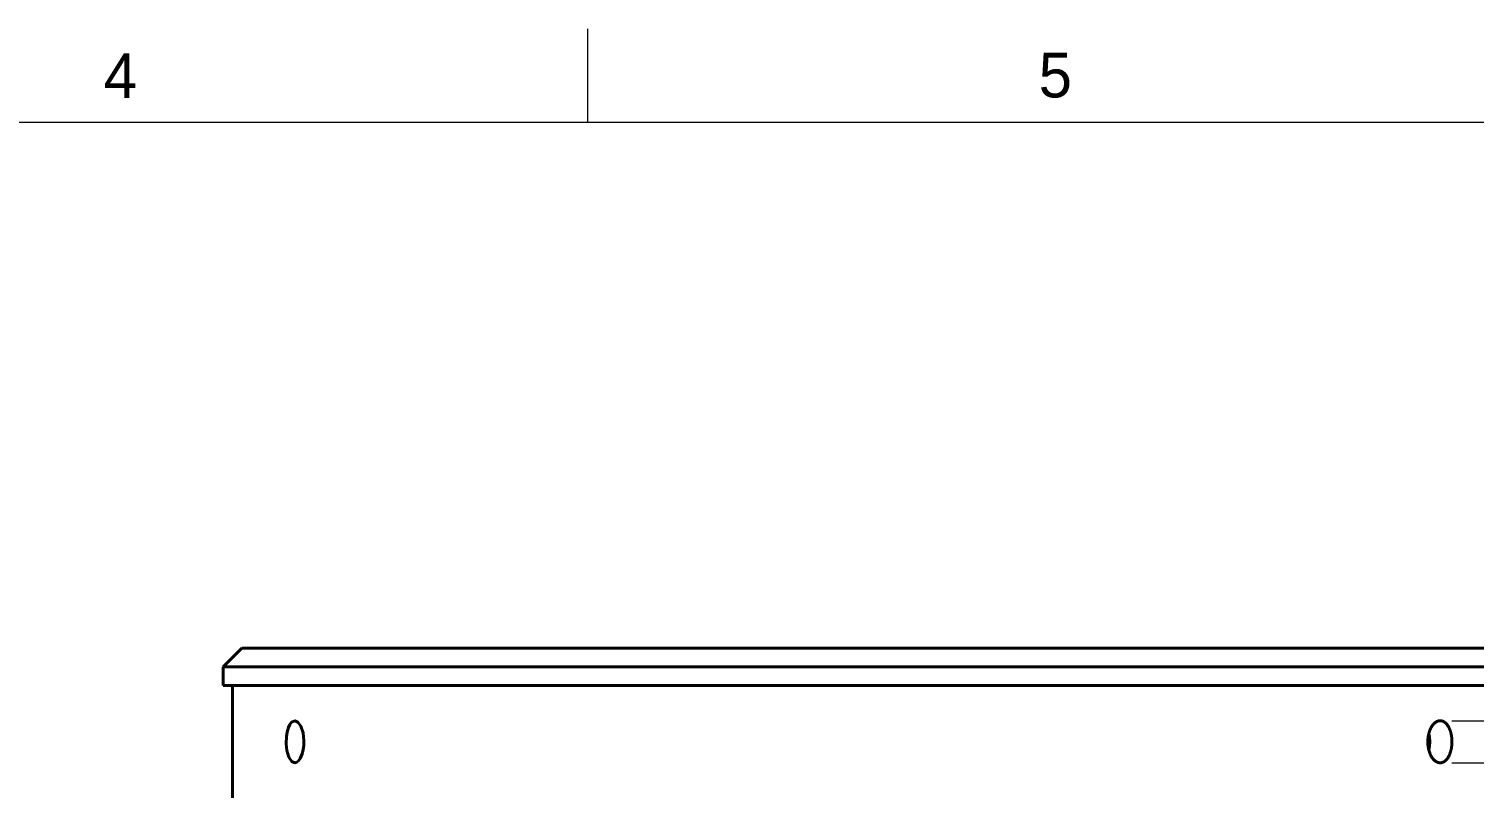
# Model space of a CAD drawing. Header units: millimetres. Extents: x 15 to 292, y 5 to 205.
# Drawn here: x 173.6 to 250.9, y 164.4 to 205 of the extents above; entities that cross this region are included whole.
import ezdxf

# ---------------------------------------------------------------- set-up
doc = ezdxf.new("R2010")
doc.units = ezdxf.units.MM
for name, color, linetype in [('Annotations', 7, 'Continuous'), ('Border', 7, 'Continuous'), ('Geometries', 7, 'Continuous')]:
    doc.layers.add(name, color=color, linetype=linetype)
doc.styles.add('Shapr0', font='txt', dxfattribs={"height": 2.3925})
doc.styles.add('Shapr3', font='txt', dxfattribs={"height": 2.3925})
doc.dimstyles.new('ISO-25', dxfattribs={"dimtxt": 2.5, "dimasz": 2.5, "dimexe": 1.25, "dimexo": 0.625, "dimtad": 1, "dimtxsty": 'Standard', "dimcen": 2.5, "dimadec": 0, "dimazin": 0, "dimtfac": 1, "dimtmove": 0, "dimatfit": 3, "dimfxl": 1, "dimarcsym": 0})

# ---------------------------------------------------------------- blocks, each defined once
blk = doc.blocks.new('*D5')
at = {"layer": 'Annotations', "color": 0, "linetype": 'Continuous', "lineweight": 15}
for p, q in [((263.562, 168.025), (263.562, 183.136)), ((263.562, 170.525), (263.562, 173.025)), ((249.705, 168.025), (264.812, 168.025)), ((263.562, 165.775), (263.562, 168.025)), ((249.705, 165.775), (264.812, 165.775)), ((263.562, 163.275), (263.562, 160.775))]:
    blk.add_line(p, q, dxfattribs=at)
at = {"layer": 'Annotations', "color": 0}
for points in [[(263.145, 170.525), (263.978, 170.525), (263.562, 168.025)], [(263.978, 163.275), (263.145, 163.275), (263.562, 165.775)]]:
    blk.add_solid(points, dxfattribs=at)
at = {"layer": 'Defpoints', "color": 0}
for p in [(249.08, 168.025), (263.562, 168.025), (249.08, 165.775)]:
    blk.add_point(p, dxfattribs=at)
at = {"layer": 'Annotations', "color": 0, "lineweight": 15, "insert": (261.438, 178.79), "char_height": 2.3925, "attachment_point": 5, "rotation": 90, "style": 'Shapr3'}
blk.add_mtext('\\A1;2,25', dxfattribs=at)

msp = doc.modelspace()

# ---------------------------------------------------------------- linework, layer by layer
at = {"layer": 'Border', "linetype": 'Continuous', "lineweight": 15}
for p, q in [((203.5, 200), (203.5, 205)), ((287, 200), (20, 200))]:
    msp.add_line(p, q, dxfattribs=at)
at = {"layer": 'Geometries', "linetype": 'Continuous', "lineweight": 40}
for p, q in [((184, 170.9), (185, 171.9)), ((255, 171.9), (185, 171.9)), ((184, 170.9), (256, 170.9)), ((184, 170.9), (184, 169.9)), ((184, 169.9), (184.5, 169.9)), ((184.5, 169.9), (255.5, 169.9)), ((184.5, 169.9), (184.5, 163.4))]:
    msp.add_line(p, q, dxfattribs=at)
at = {"layer": 'Geometries', "linetype": 'Continuous', "lineweight": 40, "flags": 128}
for points in [[(187.827, 168.025), (187.653, 167.946), (187.564, 167.831), (187.484, 167.66), (187.417, 167.419), (187.381, 167.179), (187.37, 166.781), (187.407, 166.425), (187.511, 166.071), (187.664, 165.844), (187.826, 165.775)], [(187.826, 165.775), (187.838, 165.776), (187.931, 165.803), (188.025, 165.875), (188.121, 166.008), (188.225, 166.251), (188.282, 166.492), (188.309, 166.692), (188.317, 166.949), (188.268, 167.375), (188.154, 167.729), (187.993, 167.955), (187.834, 168.025), (187.827, 168.025)], [(249.08, 168.025), (249.069, 168.025), (249.055, 168.024), (249.04, 168.023), (249.025, 168.021), (249.01, 168.019), (248.995, 168.016), (248.98, 168.012), (248.966, 168.008), (248.952, 168.003), (248.938, 167.998), (248.924, 167.992), (248.91, 167.986), (248.896, 167.979), (248.882, 167.972), (248.868, 167.964), (248.855, 167.956), (248.841, 167.947), (248.827, 167.937), (248.813, 167.926), (248.799, 167.916), (248.785, 167.904), (248.772, 167.892), (248.759, 167.88), (248.746, 167.867), (248.734, 167.854), (248.722, 167.841), (248.71, 167.827), (248.698, 167.813), (248.686, 167.798), (248.674, 167.783), (248.663, 167.767), (248.652, 167.751), (248.64, 167.734), (248.629, 167.716), (248.618, 167.698), (248.607, 167.679), (248.596, 167.66), (248.584, 167.638), (248.573, 167.615), (248.562, 167.592), (248.551, 167.569), (248.543, 167.549), (248.535, 167.53), (248.527, 167.51), (248.52, 167.489), (248.512, 167.469)], [(249.08, 165.775), (249.087, 165.775), (249.102, 165.776), (249.116, 165.777), (249.13, 165.779), (249.144, 165.781), (249.158, 165.784), (249.172, 165.787), (249.187, 165.791), (249.202, 165.796), (249.216, 165.801), (249.231, 165.807), (249.245, 165.813), (249.259, 165.82), (249.272, 165.827), (249.286, 165.835), (249.299, 165.843), (249.312, 165.852), (249.325, 165.861), (249.338, 165.871), (249.351, 165.881), (249.363, 165.892), (249.376, 165.903), (249.389, 165.916), (249.401, 165.929), (249.414, 165.942), (249.426, 165.956), (249.438, 165.97), (249.45, 165.985), (249.461, 165.999), (249.472, 166.014), (249.483, 166.03), (249.493, 166.046), (249.504, 166.062), (249.514, 166.079), (249.524, 166.096), (249.534, 166.114), (249.543, 166.132), (249.553, 166.151), (249.563, 166.171), (249.572, 166.191), (249.581, 166.211), (249.59, 166.232), (249.598, 166.252), (249.605, 166.273), (249.613, 166.294), (249.62, 166.315), (249.627, 166.336), (249.634, 166.358), (249.64, 166.38), (249.647, 166.402), (249.653, 166.424), (249.658, 166.447), (249.664, 166.471), (249.669, 166.496), (249.674, 166.52), (249.679, 166.545), (249.683, 166.57), (249.687, 166.594), (249.691, 166.618), (249.694, 166.642), (249.697, 166.666), (249.7, 166.69), (249.702, 166.715), (249.704, 166.739), (249.706, 166.764), (249.708, 166.789), (249.709, 166.814), (249.71, 166.84), (249.71, 166.866), (249.711, 166.892), (249.71, 166.918), (249.71, 166.944), (249.709, 166.969), (249.708, 166.994), (249.707, 167.019), (249.706, 167.043), (249.704, 167.068), (249.702, 167.092), (249.699, 167.117), (249.696, 167.141), (249.693, 167.166), (249.69, 167.19), (249.686, 167.215), (249.682, 167.24), (249.677, 167.265), (249.673, 167.289), (249.667, 167.314), (249.662, 167.337), (249.657, 167.36), (249.651, 167.382), (249.645, 167.404), (249.639, 167.427), (249.632, 167.448), (249.625, 167.47), (249.618, 167.491), (249.611, 167.512), (249.603, 167.533), (249.595, 167.554), (249.587, 167.576), (249.578, 167.596), (249.569, 167.617), (249.559, 167.637), (249.55, 167.655), (249.541, 167.673), (249.531, 167.691), (249.522, 167.709), (249.511, 167.726), (249.501, 167.743), (249.491, 167.759), (249.48, 167.775), (249.469, 167.79), (249.458, 167.805), (249.446, 167.82), (249.434, 167.835), (249.422, 167.85), (249.41, 167.863), (249.397, 167.877), (249.385, 167.889), (249.372, 167.9), (249.36, 167.912), (249.347, 167.922), (249.334, 167.932), (249.322, 167.942), (249.308, 167.951), (249.295, 167.96), (249.282, 167.968), (249.269, 167.975), (249.254, 167.983), (249.24, 167.99), (249.226, 167.996), (249.211, 168.002), (249.197, 168.007), (249.183, 168.011), (249.169, 168.015), (249.155, 168.018), (249.14, 168.02), (249.126, 168.022), (249.112, 168.024), (249.098, 168.025), (249.084, 168.025), (249.08, 168.025)], [(248.473, 167.339), (248.472, 167.335), (248.467, 167.312), (248.462, 167.289), (248.457, 167.266), (248.452, 167.242), (248.447, 167.217), (248.443, 167.192), (248.439, 167.167), (248.436, 167.141), (248.432, 167.115), (248.43, 167.091), (248.427, 167.066), (248.425, 167.042), (248.424, 167.017), (248.422, 166.992), (248.421, 166.968), (248.421, 166.943), (248.42, 166.918), (248.42, 166.893), (248.42, 166.868), (248.421, 166.842), (248.422, 166.816), (248.423, 166.79), (248.425, 166.764), (248.427, 166.738), (248.429, 166.713), (248.432, 166.689), (248.435, 166.665), (248.438, 166.64), (248.442, 166.616), (248.446, 166.592), (248.45, 166.568), (248.455, 166.545), (248.459, 166.521), (248.465, 166.498), (248.47, 166.474), (248.473, 166.462)], [(248.512, 167.469), (248.505, 167.447), (248.498, 167.425), (248.491, 167.403), (248.484, 167.381), (248.478, 167.358), (248.473, 167.339)], [(248.473, 166.462), (248.476, 166.471), (248.481, 166.495), (248.486, 166.52), (248.491, 166.544), (248.495, 166.569), (248.499, 166.593), (248.502, 166.617), (248.506, 166.641), (248.509, 166.666), (248.511, 166.69), (248.514, 166.714), (248.516, 166.739), (248.518, 166.764), (248.519, 166.788), (248.52, 166.813), (248.521, 166.839), (248.522, 166.865), (248.522, 166.892), (248.522, 166.918), (248.522, 166.944), (248.521, 166.969), (248.52, 166.993), (248.519, 167.018), (248.517, 167.043), (248.515, 167.068), (248.513, 167.092), (248.511, 167.117), (248.508, 167.141), (248.505, 167.165), (248.502, 167.189), (248.498, 167.214), (248.494, 167.239), (248.489, 167.264), (248.484, 167.289), (248.479, 167.313), (248.474, 167.336), (248.473, 167.339)], [(248.473, 166.462), (248.476, 166.449), (248.483, 166.426), (248.49, 166.402), (248.497, 166.379), (248.504, 166.357), (248.511, 166.335), (248.519, 166.314), (248.526, 166.293), (248.535, 166.272), (248.543, 166.252), (248.552, 166.231), (248.561, 166.212), (248.57, 166.192), (248.579, 166.173), (248.589, 166.153), (248.6, 166.134), (248.61, 166.115), (248.621, 166.096), (248.633, 166.078), (248.643, 166.062), (248.654, 166.045), (248.666, 166.029), (248.677, 166.014), (248.689, 165.999), (248.701, 165.984), (248.713, 165.97), (248.725, 165.956), (248.737, 165.943), (248.75, 165.93), (248.763, 165.917), (248.777, 165.904), (248.79, 165.893), (248.804, 165.881), (248.818, 165.87), (248.831, 165.861), (248.845, 165.851), (248.858, 165.843), (248.872, 165.834), (248.886, 165.827), (248.9, 165.82), (248.913, 165.813), (248.927, 165.807), (248.942, 165.801), (248.956, 165.796), (248.97, 165.791), (248.985, 165.787), (249, 165.784), (249.015, 165.781), (249.03, 165.779), (249.045, 165.777), (249.059, 165.776), (249.073, 165.775), (249.08, 165.775)]]:
    msp.add_lwpolyline(points, dxfattribs=at)

# ---------------------------------------------------------------- texts
at = {"layer": 'Border', "linetype": 'Continuous', "lineweight": 15, "char_height": 2.393, "width": 2.3925, "attachment_point": 8, "style": 'Shapr0'}
for s, insert in [('4', (178.5, 201.304)), ('5', (228.5, 201.304))]:
    msp.add_mtext(s, dxfattribs=dict(at, insert=insert))

# ---------------------------------------------------------------- dimensions: what is measured, and where the dimension line sits
at = {"layer": 'Annotations', "linetype": 'Continuous', "lineweight": 15}
dim = msp.add_linear_dim(base=(263.562, 168.025), p1=(249.08, 165.775), p2=(249.08, 168.025), angle=90, dimstyle='ISO-25', override={"dimscale": 1, "dimgap": 0.7, "dimdec": 2, "dimlfac": 1, "dimrnd": 0.01, "dimzin": 8, "dimdsep": 44, "dimtxsty": 'Shapr3', "dimse1": 0, "dimse2": 0, "dimadec": 2, "dimtol": 0, "dimlim": 0, "dimtp": 0, "dimtm": 0, "dimtfac": 0.6, "dimtdec": 8, "dimfrac": 2, "dimtolj": 1, "dimlwd": 15, "dimlwe": 15}, dxfattribs=at)
dim.commit()
dim.dimension.update_dxf_attribs({"geometry": '*D5', "text_midpoint": (263.562, 178.79), "dimtype": 160})

doc.saveas('drawing.dxf')
